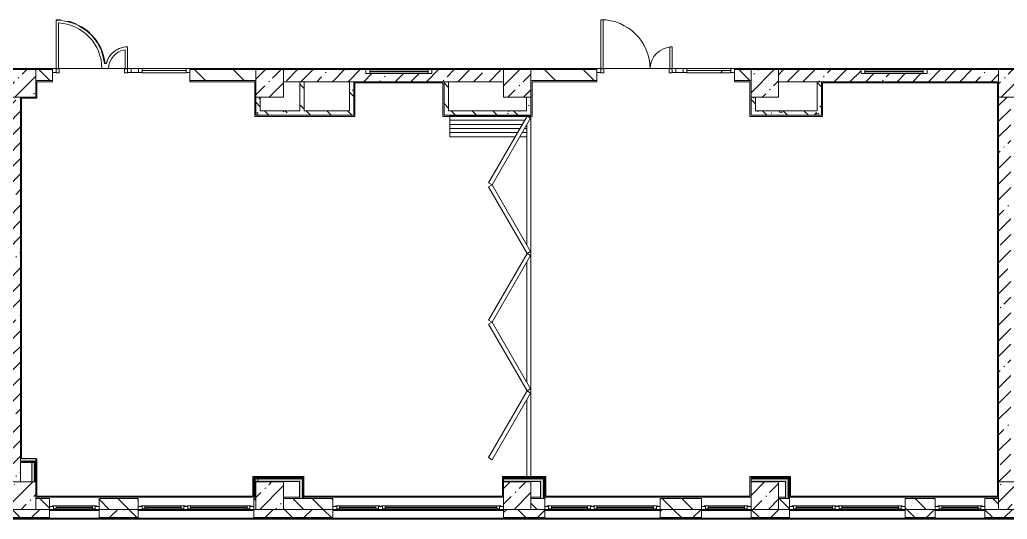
# Model space of a CAD drawing. Header units: millimetres. Extents: x 81425 to 274970, y -8553 to 29000.
# Drawn here: x 195577 to 213528, y -280 to 8808 of the extents above; entities that cross this region are included whole.
import ezdxf

# ---------------------------------------------------------------- set-up
doc = ezdxf.new("R2010")
doc.units = ezdxf.units.MM
for name, color, linetype, lineweight, true_color in [('A-DETL-GENF-2', 7, 'Continuous', 5, 0xaaaaaa), ('A-DOOR-6', 7, 'Continuous', 5, 0xaaaaaa), ('A-DOOR-FRAM-4', 7, 'Continuous', 5, 0xaaaaaa), ('A-FLOR-2', 7, 'Continuous', 5, 0xaaaaaa), ('I-WALL-1', 7, 'Continuous', 5, 0xe7e7e7), ('I-WALL-2', 7, 'Continuous', 9, 0xe7e7e7), ('I-WALL-5', 7, 'Continuous', 5, 0x787878)]:
    doc.layers.add(name, color=color, linetype=linetype, lineweight=lineweight, true_color=true_color)
for name, color, linetype, lineweight in [('A-GLAZ-3', 7, 'Continuous', 5), ('A-GLAZ-CURT-2', 7, 'Continuous', 5), ('A-GLAZ-CWMG-2', 7, 'Continuous', 5), ('A-WALL', 7, 'Continuous', 9), ('A-WALL-7', 7, 'Continuous', 5), ('I-WALL-3', 7, 'Continuous', 5), ('S-COLS-1', 7, 'Continuous', 5)]:
    doc.layers.add(name, color=color, linetype=linetype, lineweight=lineweight)
pattern_1 = [(45, (147960.08, 0), (-285.1231, 285.1231), []), (45, (148245.2, 0), (-285.1231, 285.1231), [504.031, -100.806, 16.764, -84.042])]
pattern_2 = [(135, (147960.1, 0), (-353.5534, -353.5534), [])]
pattern_3 = [(135, (147960.1, 0), (-377.1708, -377.1708), [533.4, -88.9, 17.78, -88.9]), (135, (147960.1, 376.94), (-377.1708, -377.1708), []), (50, (147960.1, 0), (637.6445, -55.7866), [66.675, -733.425]), (355, (147960.1, 0), (-123.3494, 668.699), [53.34, -586.74]), (100.451, (148013.2, -4.65), (514.299, 612.908), [56.665, -623.315]), (46.184, (147960.1, 177.8), (948.776, -147.15), [100.012, -1100.137]), (96.636, (148039.1, 165.5), (830.909, 865.997), [84.998, -934.973]), (351.184, (147960.1, 177.8), (830.918, 865.988), [80.01, -880.11]), (21, (148049, 133.35), (530.6506, -357.9283), [66.675, -733.425]), (326, (148049, 133.35), (216.308, 644.6585), [53.34, -586.74]), (71.451, (148093.2, 103.5), (746.9596, 286.7243), [56.665, -623.315]), (37.5, (147960.08, 0), (10.8105, 295.9426), [16.764, -562.864, 16.764, -578.866, -588.962]), (37.5, (147960.08, 0), (10.8105, 295.9426), [-1175.258, 16.764, -572.198]), (7.5, (147960.08, 0), (233.8692, 350.6318), [16.764, -322.834, 16.764, -549.529, -224.472]), (7.5, (147960.08, 0), (233.8692, 350.6318), [-905.891, 16.764, -207.708]), (327.5, (147761.83, 0), (474.5678, -20.0513), [16.764, -205.486, 16.764, -676.656, -920.115]), (327.5, (147761.83, 0), (474.5678, -20.0513), [-915.67, 16.764, -903.351]), (317.5, (147672.93, 0), (518.4522, 88.9934), [16.764, -272.161, 16.764, -443.738, -653.415]), (317.5, (147672.93, 0), (518.4522, 88.9934), [-749.427, 16.764, -636.651])]
pattern_4 = [(45, (147960.1, 0), (-530.33, 530.33), []), (135, (147960.1, 0), (-530.33, -530.33), [])]

# ---------------------------------------------------------------- blocks, each defined once
blk = doc.blocks.new('BSC_Колонна _Прямоугольная - 500х500-V44-1_8_3_птичка')
at = {"layer": 'S-COLS-1'}
h = blk.add_hatch(dxfattribs=at)
h.set_pattern_fill('FP_67', color=256, style=0, pattern_type=2)
h.set_pattern_definition([(45, (-47660, -7650), (-285.123, 285.123), []), (45, (-47374.88, -7650), (-285.123, 285.123), [504.031, -100.806, 16.764, -84.042])])
h.paths.add_polyline_path([(-250, -250), (250, -250), (250, 250), (-250, 250), (-250, -105)])
for p, q in [((250, 250), (-250, 250)), ((-250, 250), (-250, -250)), ((250, -250), (250, 250)), ((-250, -250), (250, -250))]:
    blk.add_line(p, q, dxfattribs=at)
blk = doc.blocks.new('BSC_Колонна _Прямоугольная - 500х500-V45-1_8_3_птичка')
at = {"layer": 'S-COLS-1'}
h = blk.add_hatch(dxfattribs=at)
h.set_pattern_fill('FP_68', color=256, style=0, pattern_type=2)
h.set_pattern_definition([(45, (-52160, -7650), (-285.123, 285.123), []), (45, (-51874.88, -7650), (-285.123, 285.123), [504.031, -100.806, 16.764, -84.042])])
h.paths.add_polyline_path([(250, -250), (250, 250), (-250, 250), (-250, -250)])
for p, q in [((250, 250), (-250, 250)), ((-250, 250), (-250, -250)), ((250, -250), (250, 250)), ((-250, -250), (250, -250))]:
    blk.add_line(p, q, dxfattribs=at)
blk = doc.blocks.new('BSC_Колонна _Прямоугольная - 500х500-V46-1_8_3_птичка')
at = {"layer": 'S-COLS-1'}
h = blk.add_hatch(dxfattribs=at)
h.set_pattern_fill('FP_69', color=256, style=0, pattern_type=2)
h.set_pattern_definition([(45, (-61160, -7650), (-285.1231, 285.1231), []), (45, (-60874.88, -7650), (-285.123, 285.123), [504.031, -100.806, 16.764, -84.042])])
h.paths.add_polyline_path([(250, -250), (250, 250), (-250, 250), (-250, -250)])
for p, q in [((250, 250), (-250, 250)), ((-250, 250), (-250, -250)), ((250, -250), (250, 250)), ((-250, -250), (250, -250))]:
    blk.add_line(p, q, dxfattribs=at)
blk = doc.blocks.new('BSC_Колонна _Прямоугольная - 500х500-V51-1_8_3_птичка')
at = {"layer": 'S-COLS-1'}
h = blk.add_hatch(dxfattribs=at)
h.set_pattern_fill('FP_74', color=256, style=0, pattern_type=2)
h.set_pattern_definition([(45, (-47660, -150), (-285.123, 285.123), []), (45, (-47374.88, -150), (-285.123, 285.123), [504.031, -100.806, 16.764, -84.042])])
h.paths.add_polyline_path([(250, -250), (250, 250), (-250, 250), (-250, -250)])
for p, q in [((250, 250), (-250, 250)), ((-250, 250), (-250, -250)), ((250, -250), (250, 250)), ((-250, -250), (250, -250))]:
    blk.add_line(p, q, dxfattribs=at)
blk = doc.blocks.new('BSC_Колонна _Прямоугольная - 500х500-V52-1_8_3_птичка')
at = {"layer": 'S-COLS-1'}
h = blk.add_hatch(dxfattribs=at)
h.set_pattern_fill('FP_75', color=256, style=0, pattern_type=2)
h.set_pattern_definition([(45, (-52160, -150), (-285.123, 285.123), []), (45, (-51874.88, -150), (-285.123, 285.123), [504.031, -100.806, 16.764, -84.042])])
h.paths.add_polyline_path([(-250, -250), (250, -250), (250, 250), (-250, 250), (-250, -245)])
for p, q in [((250, 250), (-250, 250)), ((-250, 250), (-250, -250)), ((250, -250), (250, 250)), ((-250, -250), (250, -250))]:
    blk.add_line(p, q, dxfattribs=at)
blk = doc.blocks.new('BSC_Колонна _Прямоугольная - 500х500-V53-1_8_3_птичка')
at = {"layer": 'S-COLS-1'}
h = blk.add_hatch(dxfattribs=at)
h.set_pattern_fill('FP_76', color=256, style=0, pattern_type=2)
h.set_pattern_definition([(45, (-61160, -150), (-285.123, 285.123), []), (45, (-60874.88, -150), (-285.123, 285.123), [504.031, -100.806, 16.764, -84.042])])
h.paths.add_polyline_path([(62, -250), (250, -250), (250, 250), (-250, 250), (-250, -250)])
for p, q in [((250, 250), (-250, 250)), ((-250, 250), (-250, -250)), ((250, -250), (250, 250)), ((-250, -250), (250, -250))]:
    blk.add_line(p, q, dxfattribs=at)
blk = doc.blocks.new('BSC_Колонна _Прямоугольная - 500х500-V54-1_8_3_птичка')
at = {"layer": 'S-COLS-1'}
h = blk.add_hatch(dxfattribs=at)
h.set_pattern_fill('FP_77', color=256, style=0, pattern_type=2)
h.set_pattern_definition([(45, (-65660, -150), (-285.1231, 285.1231), []), (45, (-65374.88, -150), (-285.1231, 285.1231), [504.031, -100.806, 16.764, -84.042])])
h.paths.add_polyline_path([(209, -250), (250, -250), (250, 250), (-250, 250), (-250, -250)])
for p, q in [((250, 250), (-250, 250)), ((-250, 250), (-250, -250)), ((250, -250), (250, 250)), ((-250, -250), (250, -250))]:
    blk.add_line(p, q, dxfattribs=at)
blk = doc.blocks.new('BSC_Колонна _Прямоугольная - 500х500-V57-1_8_3_птичка')
at = {"layer": 'S-COLS-1'}
h = blk.add_hatch(dxfattribs=at)
h.set_pattern_fill('FP_80', color=256, style=0, pattern_type=2)
h.set_pattern_definition([(45, (-65660, -7650), (-285.1231, 285.1231), []), (45, (-65374.88, -7650), (-285.1231, 285.1231), [504.031, -100.806, 16.764, -84.042])])
h.paths.add_polyline_path([(-30, -250), (250, -250), (250, 22), (220, 22), (220, 30), (250, 30), (250, 250), (-250, 250), (-250, -250)])
for p, q in [((220, 250), (-250, 250)), ((-250, 250), (-250, -250)), ((250, -250), (250, 22)), ((-250, -250), (250, -250))]:
    blk.add_line(p, q, dxfattribs=at)
blk = doc.blocks.new('120_Окно_СКБ_1Ст - 120_Окно_СКБ_1Ст 900х2500_h_-V65-1_8_3_птичка')
at = {"layer": 'A-GLAZ-3'}
for p, q in [((-450, -127), (-450, -57)), ((-450, -57), (-380, -57)), ((450, -57), (-450, -57)), ((-380, -127), (-450, -127)), ((-450, -127), (-400, -127)), ((-380, -127), (-400, -127)), ((-400, -127), (-400, -137)), ((-400, -137), (400, -137)), ((400, -137), (-400, -137)), ((-380, -57), (-380, -127)), ((380, -87), (-380, -87)), ((-380, -87), (-380, -127)), ((-330, -137), (-330, -87)), ((-330, -107), (330, -107)), ((330, -117), (-330, -117)), ((330, -137), (330, -87)), ((380, -127), (380, -57)), ((380, -57), (450, -57)), ((380, -127), (380, -87)), ((450, -127), (380, -127)), ((400, -127), (380, -127)), ((400, -137), (400, -127)), ((401, -127), (450, -127)), ((450, -57), (450, -127))]:
    blk.add_line(p, q, dxfattribs=at)
blk = doc.blocks.new('120_Окно_СКБ_2Ст - 120_Окно_СКБ_2Ст 2100х2500 _мал створка справа_-V66-1_8_3_птичка')
at = {"layer": 'A-GLAZ-3'}
for p, q in [((-1050, -127), (-1050, -57)), ((-1050, -57), (-980, -57)), ((1050, -57), (-1050, -57)), ((-980, -127), (-1050, -127)), ((-1050, -127), (-1000, -127)), ((-980, -127), (-1000, -127)), ((-1000, -127), (-1000, -137)), ((-1000, -137), (170, -137)), ((170, -137), (-1000, -137)), ((-980, -57), (-980, -127)), ((150, -87), (-980, -87)), ((-980, -87), (-980, -127)), ((-930, -137), (-930, -87)), ((-930, -107), (100, -107)), ((100, -117), (-930, -117)), ((100, -137), (100, -87)), ((150, -127), (150, -57)), ((150, -57), (220, -57)), ((150, -127), (150, -87)), ((220, -127), (150, -127)), ((170, -127), (150, -127)), ((170, -127), (200, -127)), ((170, -137), (170, -127)), ((220, -127), (200, -127)), ((200, -127), (200, -137)), ((200, -137), (1000, -137)), ((1000, -137), (200, -137)), ((220, -57), (220, -127)), ((980, -87), (220, -87)), ((220, -87), (220, -127)), ((270, -137), (270, -87)), ((270, -107), (930, -107)), ((930, -117), (270, -117)), ((930, -137), (930, -87)), ((980, -127), (980, -57)), ((980, -57), (1050, -57)), ((980, -127), (980, -87)), ((1050, -127), (980, -127)), ((1000, -127), (980, -127)), ((1000, -127), (1050, -127)), ((1000, -137), (1000, -127)), ((1050, -57), (1050, -127))]:
    blk.add_line(p, q, dxfattribs=at)
blk = doc.blocks.new('120_Окно_СКБ_2Ст - 120_Окно_СКБ_2Ст 3100х2500 _мал_створка слева_-22446080-1_8_3_птичка')
at = {"layer": 'A-GLAZ-3'}
for p, q in [((-1550, -127), (-1550, -57)), ((-1550, -57), (-1480, -57)), ((1550, -57), (-1550, -57)), ((-1480, -127), (-1550, -127)), ((-1550, -127), (-1500, -127)), ((-1480, -127), (-1500, -127)), ((-1500, -127), (-1500, -137)), ((-1500, -137), (670, -137)), ((670, -137), (-1500, -137)), ((-1480, -57), (-1480, -127)), ((650, -87), (-1480, -87)), ((-1480, -87), (-1480, -127)), ((-1430, -137), (-1430, -87)), ((-1430, -107), (600, -107)), ((600, -117), (-1430, -117)), ((600, -137), (600, -87)), ((650, -127), (650, -57)), ((650, -57), (720, -57)), ((650, -127), (650, -87)), ((720, -127), (650, -127)), ((670, -127), (650, -127)), ((670, -127), (700, -127)), ((670, -137), (670, -127)), ((720, -127), (700, -127)), ((700, -127), (700, -137)), ((700, -137), (1500, -137)), ((1500, -137), (700, -137)), ((720, -57), (720, -127)), ((1480, -87), (720, -87)), ((720, -87), (720, -127)), ((770, -137), (770, -87)), ((770, -107), (1430, -107)), ((1430, -117), (770, -117)), ((1430, -137), (1430, -87)), ((1480, -127), (1480, -57)), ((1480, -57), (1550, -57)), ((1480, -127), (1480, -87)), ((1550, -127), (1480, -127)), ((1500, -127), (1480, -127)), ((1500, -127), (1550, -127)), ((1500, -137), (1500, -127)), ((1550, -57), (1550, -127))]:
    blk.add_line(p, q, dxfattribs=at)
blk = doc.blocks.new('DOR__перегородка__Прямоугольная - ТП-3_ Вн_ДПГ_6820х3300h-19315679-1_8_3_птичка')
at = {"layer": 'A-DOOR-6'}
for p, q in [((6445, 1474), (6820, 1474)), ((6445, 1474), (6445, 288)), ((6520, 1474), (6520, 244)), ((6595, 1474), (6595, 201)), ((6670, 1474), (6670, 158)), ((6745, 1474), (6745, 114)), ((6820, 1474), (6820, 0)), ((6445, 201), (6445, 75)), ((246, 75), (1664, 75)), ((246, 0), (6820, 0)), ((1814, 75), (1827, 75)), ((1977, 75), (4164, 75)), ((4314, 75), (4325, 75)), ((4475, 75), (6663, 75)), ((6520, 158), (6520, 75)), ((6595, 114), (6595, 75)), ((6813, 75), (6820, 75))]:
    blk.add_line(p, q, dxfattribs=at)
at = {"layer": 'A-DOOR-FRAM-4'}
for p, q in [((570, 707), (608, 772)), ((608, 772), (1820, 72)), ((1821, 72), (3033, 772)), ((3033, 772), (3071, 707)), ((3070, 707), (3107, 772)), ((3107, 772), (4320, 72)), ((4319, 72), (5532, 772)), ((5532, 772), (5569, 707)), ((5569, 707), (5607, 772)), ((5607, 772), (6819, 72)), ((1783, 7), (570, 707)), ((3071, 707), (1858, 7)), ((4282, 7), (3070, 707)), ((5569, 707), (4357, 7)), ((6781, 7), (5569, 707)), ((1820, 72), (1783, 7)), ((1858, 7), (1821, 72)), ((4320, 72), (4282, 7)), ((4357, 7), (4319, 72)), ((6819, 72), (6781, 7))]:
    blk.add_line(p, q, dxfattribs=at)
blk = doc.blocks.new('BSC_Колонна _Прямоугольная - 500х500-V75-1_8_3_птичка')
at = {"layer": 'S-COLS-1'}
h = blk.add_hatch(dxfattribs=at)
h.set_pattern_fill('FP_109', color=256, style=0, pattern_type=2)
h.set_pattern_definition([(45, (-56660, -150), (-285.123, 285.123), []), (45, (-56374.88, -150), (-285.123, 285.123), [504.031, -100.806, 16.764, -84.042])])
h.paths.add_polyline_path([(-86, -250), (250, -250), (250, 250), (-250, 250), (-250, -250)])
for p, q in [((250, 250), (-250, 250)), ((-250, 250), (-250, -250)), ((250, -250), (250, 250)), ((-250, -250), (250, -250))]:
    blk.add_line(p, q, dxfattribs=at)
blk = doc.blocks.new('BSC_Колонна _Прямоугольная - 500х500-V76-1_8_3_птичка')
at = {"layer": 'S-COLS-1'}
h = blk.add_hatch(dxfattribs=at)
h.set_pattern_fill('FP_110', color=256, style=0, pattern_type=2)
h.set_pattern_definition([(45, (-56660, -7650), (-285.123, 285.123), []), (45, (-56374.88, -7650), (-285.123, 285.123), [504.031, -100.806, 16.764, -84.042])])
h.paths.add_polyline_path([(-86, -250), (250, -250), (250, 250), (-250, 250), (-250, -250)])
for p, q in [((250, 250), (-250, 250)), ((-250, 250), (-250, -250)), ((250, -250), (250, 250)), ((-250, -250), (250, -250))]:
    blk.add_line(p, q, dxfattribs=at)
blk = doc.blocks.new('120_Окно_СКБ_1Ст - 120_Окно_СКБ_1Ст 900х2500_h_-V83-1_8_3_птичка')
at = {"layer": 'A-GLAZ-3'}
for p, q in [((-450, -127), (-450, -57)), ((-450, -57), (-380, -57)), ((450, -57), (-450, -57)), ((-380, -127), (-450, -127)), ((-450, -127), (-400, -127)), ((-380, -127), (-400, -127)), ((-400, -127), (-400, -137)), ((-400, -137), (400, -137)), ((400, -137), (-400, -137)), ((-380, -57), (-380, -127)), ((380, -87), (-380, -87)), ((-380, -87), (-380, -127)), ((-330, -137), (-330, -87)), ((-330, -107), (330, -107)), ((330, -117), (-330, -117)), ((330, -137), (330, -87)), ((380, -127), (380, -57)), ((380, -57), (450, -57)), ((380, -127), (380, -87)), ((450, -127), (380, -127)), ((400, -127), (380, -127)), ((400, -127), (450, -127)), ((400, -137), (400, -127)), ((450, -57), (450, -127))]:
    blk.add_line(p, q, dxfattribs=at)
blk = doc.blocks.new('120_Окно_СКБ_1Ст - 120_Окно_СКБ_1Ст 900х2500_h_-V92-1_8_3_птичка')
at = {"layer": 'A-GLAZ-3'}
for p, q in [((-450, -127), (-450, -57)), ((-450, -57), (-380, -57)), ((450, -57), (-450, -57)), ((-380, -127), (-450, -127)), ((-450, -127), (-400, -127)), ((-380, -127), (-400, -127)), ((-400, -127), (-400, -137)), ((-400, -137), (400, -137)), ((400, -137), (-400, -137)), ((-380, -57), (-380, -127)), ((380, -87), (-380, -87)), ((-380, -87), (-380, -127)), ((-330, -137), (-330, -87)), ((-330, -107), (330, -107)), ((330, -117), (-330, -117)), ((330, -137), (330, -87)), ((380, -127), (380, -57)), ((380, -57), (450, -57)), ((380, -127), (380, -87)), ((450, -127), (380, -127)), ((400, -127), (380, -127)), ((400, -127), (450, -127)), ((400, -137), (400, -127)), ((450, -57), (450, -127))]:
    blk.add_line(p, q, dxfattribs=at)
blk = doc.blocks.new('Прямоугольный импост - 50 x 70 мм-31700031-1_8_3_птичка')
at = {"layer": 'A-GLAZ-CWMG-2'}
for p, q in [((-70, 35), (0, 35)), ((-70, -35), (-70, 35)), ((0, 35), (0, -35)), ((0, -35), (-70, -35))]:
    blk.add_line(p, q, dxfattribs=at)
blk = doc.blocks.new('Дверь_Витражная_остекление_ - ДВН_ДАО_Главный вход_1200 в свету-V196-1_8_3_птичка')
at = {"layer": 'A-DETL-GENF-2'}
for p, q in [((-607.5, 925), (-647.5, 925)), ((-647.5, 925), (-647.5, 917)), ((-607.5, 914.7), (-607.5, 925)), ((647.5, 430), (607.5, 430)), ((-647.5, 30), (-607.5, 30)), ((-592.5, 30), (-647.5, 30)), ((-607.5, 30), (-607.5, 37)), ((-592.5, -40), (-592.5, 30)), ((592.5, -40), (592.5, 30)), ((592.5, 30), (647.5, 30)), ((607.5, 37), (607.5, 30)), ((607.5, 30), (647.5, 30)), ((-647.5, -40), (-592.5, -40)), ((647.5, -40), (592.5, -40))]:
    blk.add_line(p, q, dxfattribs=at)
at = {"layer": 'A-DOOR-6'}
blk.add_line((-647.5, 925), (-647.5, 917), dxfattribs=at)
for centre, radius, start, end in [((-647.5, 30), 895, 84.89417, 90), ((-647.5, 30), 895, 66.09157, 76.75735), ((-647.5, 30), 895, 46.29046, 60.65283), ((-647.5, 30), 895, 6.49726, 44.08654), ((647.5, 30), 400, 111.27932, 114.05027), ((647.5, 30), 400, 152.83924, 163.42706), ((647.5, 30), 400, 132.31117, 137.0053), ((647.5, 30), 400, 178.97108, 180), ((-647.5, 30), 895, 360, 0.45558)]:
    blk.add_arc(centre, radius, start, end, dxfattribs=at)
blk = doc.blocks.new('Системная панель - Стемалит - 40мм-31720939-1_8_3_птичка')
at = {"layer": 'A-GLAZ-CURT-2'}
for p, q in [((65, 35), (-65, 35)), ((-65, 35), (-65, -35)), ((65, -35), (65, 35)), ((-65, -35), (65, -35))]:
    blk.add_line(p, q, dxfattribs=at)
blk = doc.blocks.new('Прямоугольный импост - 50 x 70 мм-31687886-1_8_3_птичка')
at = {"layer": 'A-GLAZ-CWMG-2'}
for p, q in [((-35, 35), (35, 35)), ((-35, -35), (-35, 35)), ((35, 35), (35, -35)), ((35, -35), (-35, -35))]:
    blk.add_line(p, q, dxfattribs=at)
blk = doc.blocks.new('Прямоугольный импост - 50 x 70 мм-V192-1_8_3_птичка')
at = {"layer": 'A-GLAZ-CWMG-2'}
for p, q in [((0, 35), (-70, 35)), ((-70, 35), (-70, -35)), ((0, -35), (0, 35)), ((-70, -35), (0, -35))]:
    blk.add_line(p, q, dxfattribs=at)
blk = doc.blocks.new('Системная панель - Стекло - 40мм-V197-1_8_3_птичка')
at = {"layer": 'A-GLAZ-CURT-2'}
for p, q in [((397.5, 0), (-397.5, 0)), ((-397.5, 0), (-397.5, -40)), ((397.5, -40), (397.5, 0)), ((-397.5, -40), (397.5, -40))]:
    blk.add_line(p, q, dxfattribs=at)
blk = doc.blocks.new('Прямоугольный импост - 50 x 70 мм-31702100-1_8_3_птичка')
at = {"layer": 'A-GLAZ-CWMG-2'}
for p, q in [((-35, 35), (35, 35)), ((-35, -35), (-35, 35)), ((35, 35), (35, -35)), ((35, -35), (-35, -35))]:
    blk.add_line(p, q, dxfattribs=at)
blk = doc.blocks.new('Прямоугольный импост - 50 x 70 мм-31720914-1_8_3_птичка')
at = {"layer": 'A-GLAZ-CWMG-2'}
blk.add_line((24940, 7918), (24145, 7918), dxfattribs=at)
blk = doc.blocks.new('Дверь_Витражная_остекление_ - ДВН_ДАО_Главный вход_1200 в свету-31742133-1_8_3_птичка')
at = {"layer": 'A-DETL-GENF-2'}
for p, q in [((-607.5, 925), (-647.5, 925)), ((-647.5, 925), (-647.5, 35)), ((-607.5, 30), (-607.5, 925)), ((647.5, 430), (607.5, 430)), ((607.5, 430), (607.5, 30)), ((647.5, 35), (647.5, 430)), ((-647.5, 30), (-607.5, 30)), ((-592.5, 30), (-647.5, 30)), ((-592.5, -40), (-592.5, 30)), ((592.5, -40), (592.5, 30)), ((592.5, 30), (647.5, 30)), ((607.5, 30), (647.5, 30)), ((-647.5, -40), (-592.5, -40)), ((647.5, -40), (592.5, -40))]:
    blk.add_line(p, q, dxfattribs=at)
at = {"layer": 'A-DOOR-6'}
for p, q in [((-647.5, 925), (-647.5, 35)), ((647.5, 430), (647.5, 35))]:
    blk.add_line(p, q, dxfattribs=at)
for centre, radius, start, end in [((-647.5, 30), 895, 360, 90), ((647.5, 30), 400, 90, 180)]:
    blk.add_arc(centre, radius, start, end, dxfattribs=at)
blk = doc.blocks.new('Системная панель - Стекло - 40мм-V198-1_8_3_птичка')
at = {"layer": 'A-GLAZ-CURT-2'}
h = blk.add_hatch(dxfattribs=at)
h.set_pattern_fill('FP_201', color=256, style=0, pattern_type=2)
h.set_pattern_definition([(45, (-60642.5, -7383), (-1414.214, 1414.214), [1000, -3000]), (45, (-61642.5, -7883), (-1414.214, 1414.214), [3000, -1000]), (45, (-59642.5, -8383), (-1414.214, 1414.214), [1000, -3000])])
h.paths.add_polyline_path([(398, -40), (398, 0), (-398, 0), (-398, -40), (395, -40)])
for p, q in [((398, 0), (-398, 0)), ((-398, 0), (-398, -40)), ((398, -40), (398, 0)), ((-398, -40), (398, -40))]:
    blk.add_line(p, q, dxfattribs=at)
blk = doc.blocks.new('120_Окно_СКБ_1Ст - 120_Окно_СКБ_1Ст 400х1200 EI30-24228621-1_8_3_птичка')
at = {"layer": 'A-GLAZ-3'}
for p, q in [((-600, 40), (-600, 110)), ((-600, 110), (-530, 110)), ((600, 110), (-600, 110)), ((-530, 40), (-600, 40)), ((-600, 40), (600, 40)), ((-530, 110), (-530, 40)), ((530, 80), (-530, 80)), ((530, 70), (-530, 70)), ((530, 40), (530, 110)), ((530, 110), (600, 110)), ((600, 40), (530, 40)), ((600, 110), (600, 40))]:
    blk.add_line(p, q, dxfattribs=at)

msp = doc.modelspace()

# ---------------------------------------------------------------- hatches: boundary and pattern name
at = {"layer": 'A-WALL-7'}
h = msp.add_hatch(dxfattribs=at)
h.set_pattern_fill('FP_94', color=256, style=0, pattern_type=2)
h.set_pattern_definition([(135, (147960.08, 0), (-176.7767, -176.7767), [])])
h.paths.add_polyline_path([(205120.1, -100), (205120.1, 100), (204870.1, 100), (204870.1, -100)])
h.paths.add_polyline_path([(195870.1, -100), (196120.1, -100), (196120.1, 100), (195870.1, 100)])
h.paths.add_polyline_path([(197020.1, -100), (197731.6, -100), (197731.6, 100), (197020.1, 100)])
h.paths.add_polyline_path([(213120.1, -100), (213370.1, -100), (213370.1, 100), (213120.1, 100)])
h.paths.add_polyline_path([(211970.1, -100), (212220.1, -100), (212220.1, 100), (211670.1, 100), (211670.1, -100)])
h.paths.add_polyline_path([(199831.6, -100), (199870.1, -94.7), (199870.1, 100), (199831.6, 100)])
h.paths.add_polyline_path([(209370.1, -100), (209570.1, -100), (209570.1, 100), (209370.1, 100), (209370.1, 42.9)])
h.paths.add_polyline_path([(200370.1, -100), (201270.1, -100), (201270.1, 100), (200370.1, 100), (200370.1, -25.1)])
h.paths.add_polyline_path([(207220.1, -100), (207970.1, -100), (207970.1, 100), (207220.1, 100)])
h = msp.add_hatch(dxfattribs=at)
h.set_pattern_fill('FP_83', color=256, style=0, pattern_type=2)
h.set_pattern_definition([(45, (147960.1, 0), (-353.5534, 353.5534), []), (135, (147960.1, 0), (-353.5534, -353.5534), [])])
h.paths.add_polyline_path([(223653.9, -250), (223660.1, -250), (223660.1, -100), (221940.1, -100), (221940.1, -250), (223652.1, -250)])
h.paths.add_polyline_path([(215688, -250), (218620.1, -250), (218620.1, -100), (215020.1, -100), (215020.1, -250)])
h.paths.add_polyline_path([(220196.1, -250), (220240.1, -250), (220240.1, -100), (219520.1, -101.8), (219520.1, -250), (220040.1, -250)])
h.paths.add_polyline_path([(209570.1, -250), (209570.1, -100), (208870.1, -100), (208870.1, -250), (209181.7, -250)])
h.paths.add_polyline_path([(211670.1, -250), (212220.1, -250), (212220.1, -100), (211670.1, -100), (211670.1, -121.3)])
h.paths.add_polyline_path([(207970.1, -250), (207970.1, -100), (207220.1, -100), (207220.1, -250)])
h.paths.add_polyline_path([(205120.1, -250), (205120.1, -100), (204370.1, -100), (204370.1, -250), (204534.3, -250)])
h.paths.add_polyline_path([(213120.1, -250), (214120.1, -250), (214120.1, -100), (213120.1, -100), (213120.1, -118)])
h.paths.add_polyline_path([(199831.6, -250), (201270.1, -250), (201270.1, -100), (199831.6, -100), (199831.6, -150.7)])
h.paths.add_polyline_path([(197731.6, -250), (197731.6, -100), (197020.1, -100), (197020.1, -250), (197098.5, -250)])
h.paths.add_polyline_path([(196120.1, -250), (196120.1, -100), (195370.1, -100), (195370.1, -250)])
h.paths.add_polyline_path([(192270.1, -250), (192270.1, -100), (190697.6, -100), (190697.6, -250), (191521.6, -250)])
h.paths.add_polyline_path([(188597.6, -250), (188597.6, -100), (187900.1, -100), (187900.1, -250)])
h.paths.add_polyline_path([(187000.1, -250), (187000.1, -100), (185950.1, -100), (185950.1, -250), (186874.3, -250)])
h.paths.add_polyline_path([(185050.1, -250), (185050.1, -100), (183930.1, -100), (183930.1, -250), (185015.3, -250)])
h.paths.add_polyline_path([(181830.1, -250), (181830.1, -100), (180970.1, -100), (180970.1, -250)])
h.paths.add_polyline_path([(178170.1, -250), (178170.1, -100), (177169.8, -100), (177169.8, -250), (177579.5, -250)])
h.paths.add_polyline_path([(176269.8, -250), (176269.8, -100), (175270.1, -100), (175270.1, -250)])
h.paths.add_polyline_path([(169570.1, -250), (170595.1, -250), (170595.1, -100), (169570.1, -100), (169570.1, -226)])
h.paths.add_polyline_path([(163570.1, -250), (163570.1, -100), (162820.1, -100), (162820.1, -250)])
h.paths.add_polyline_path([(174370.1, -250), (174370.1, -100), (173395.1, -100), (173395.1, -250), (173861.6, -250)])
h.paths.add_polyline_path([(164470.1, -250), (165220.1, -250), (165220.1, -100), (164470.1, -100), (164470.1, -238.7)])
h.paths.add_polyline_path([(167320.1, -250), (168670.1, -250), (168670.1, -100), (167320.1, -100), (167320.1, -231.6)])
h.paths.add_polyline_path([(148765.8, -250), (151690.1, -250), (151690.1, -100), (147700.1, -100), (147700.1, -250), (148070.1, -250)])
h.paths.add_polyline_path([(155620.1, -250), (156219.8, -250), (156219.8, -100), (154790.1, -100), (154790.1, -250), (155272.1, -250)])
h.paths.add_polyline_path([(159970.1, -250), (160720.1, -248), (160720.1, -100), (159970.1, -100), (159970.1, -249.9)])
h.paths.add_polyline_path([(157870.1, -250), (157870.1, -100), (157119.8, -100), (157119.8, -250), (157131, -250)])
at = {"layer": 'I-WALL-1'}
for points in [[(195861.5, 775), (195870.1, 775), (195870.1, 825), (195590.1, 820), (195590.1, 775), (195845.1, 775)], [(195795.1, 400), (195845.1, 400), (195845.1, 750), (195795.1, 750), (195795.1, 500)], [(199886.9, 405), (200665.1, 405), (200665.1, 455), (199831.6, 455), (199831.6, 405), (199870.1, 405)], [(200715.1, 100), (200715.1, 455), (200665.1, 455), (200665.1, 100)], [(204534.3, 405), (205045.1, 405), (205045.1, 455), (204370.1, 455), (204370.1, 405)], [(209495.1, 405), (209545.1, 405), (209545.1, 455), (208870.1, 455), (208870.1, 405), (209370.1, 405)]]:
    msp.add_hatch(color=256, dxfattribs=at).paths.add_polyline_path(points)
h = msp.add_hatch(color=256, dxfattribs=at)
h.paths.add_polyline_path([(199870.1, 120), (199870.1, 400), (199856.6, 405), (199856.6, 120)])
h.paths.add_polyline_path([(199906.6, 455), (199906.6, 480), (199856.6, 480), (199856.6, 455), (199886.9, 455)])
at = {"layer": 'I-WALL-2'}
for points in [[(205095.1, 100), (205095.1, 455), (205045.1, 455), (205045.1, 100)], [(209495.1, 100), (209545.1, 100), (209545.1, 405), (209495.1, 405), (209495.1, 120)]]:
    msp.add_hatch(color=256, dxfattribs=at).paths.add_polyline_path(points)
at = {"layer": 'I-WALL-3'}
h = msp.add_hatch(dxfattribs=at)
h.set_pattern_fill('FP_93', color=256, style=0, pattern_type=2)
h.set_pattern_definition(pattern_2)
h.paths.add_polyline_path([(198670.1, 7700), (199870.1, 7700), (199870.1, 7900), (198670.1, 7900)])
h.paths.add_polyline_path([(196170.1, 7700), (196170.1, 7900), (195870.1, 7900), (195870.1, 7700), (195890.1, 7700)])
h = msp.add_hatch(dxfattribs=at)
h.set_pattern_fill('FP_63', color=256, style=0, pattern_type=2)
h.set_pattern_definition(pattern_1)
h.paths.add_polyline_path([(200816.4, 7680), (204370.1, 7680), (204370.1, 7900), (203070.1, 7900), (203070.1, 7830), (201870.1, 7830), (201870.1, 7900), (200370.1, 7900), (200370.1, 7680), (200740.1, 7680)])
h = msp.add_hatch(dxfattribs=at)
h.set_pattern_fill('FP_93', color=256, style=0, pattern_type=2)
h.set_pattern_definition(pattern_2)
h.paths.add_polyline_path([(208570.1, 7700), (208870.1, 7700), (208870.1, 7900), (208570.1, 7900)])
h.paths.add_polyline_path([(205140.1, 7700), (206070.1, 7700), (206070.1, 7900), (204870.1, 7900), (204870.1, 7700), (204943.7, 7700)])
h = msp.add_hatch(dxfattribs=at)
h.set_pattern_fill('FP_63', color=256, style=0, pattern_type=2)
h.set_pattern_definition(pattern_1)
h.paths.add_polyline_path([(209370.1, 7680), (213370.1, 7680), (213370.1, 7900), (212070.1, 7900), (212070.1, 7830), (210870.1, 7830), (210870.1, 7900), (209370.1, 7900)])
h = msp.add_hatch(dxfattribs=at)
h.set_pattern_fill('FP_63', color=256, style=0, pattern_type=2)
h.set_pattern_definition(pattern_1)
h.paths.add_polyline_path([(195370.1, 400), (195590.1, 400), (195590.1, 7400), (195370.1, 7400), (195370.1, 645.8)])
h = msp.add_hatch(dxfattribs=at)
h.set_pattern_fill('FP_63', color=256, style=0, pattern_type=2)
h.set_pattern_definition(pattern_1)
h.paths.add_polyline_path([(213590.1, 400), (213590.1, 7400), (213370.1, 7400), (213370.1, 400)])
h = msp.add_hatch(dxfattribs=at)
h.set_pattern_fill('FP_199', color=256, style=0, pattern_type=2)
h.set_pattern_definition(pattern_4)
h.paths.add_polyline_path([(200370.1, 467.5), (200727.6, 467.5), (200727.6, 480), (199906.6, 478.9), (199906.6, 467.5)])
h.paths.add_polyline_path([(199856.6, 467.5), (199856.6, 480), (199831.6, 480), (199831.6, 467.5), (199850.1, 467.5)])
h = msp.add_hatch(dxfattribs=at)
h.set_pattern_fill('FP_199', color=256, style=0, pattern_type=2)
h.set_pattern_definition(pattern_4)
h.paths.add_polyline_path([(200370.1, 455), (200715.1, 455), (200714.6, 467.5), (199906.6, 466.4), (199906.6, 455)])
h.paths.add_polyline_path([(199831.6, 455), (199856.6, 455), (199856.6, 467.5), (199831.6, 467.5)])
h = msp.add_hatch(dxfattribs=at)
h.set_pattern_fill('FP_199', color=256, style=0, pattern_type=2)
h.set_pattern_definition(pattern_4)
h.paths.add_polyline_path([(200727.6, 100), (200727.6, 467.5), (200715.1, 467.5), (200715.1, 100)])
h = msp.add_hatch(dxfattribs=at)
h.set_pattern_fill('FP_199', color=256, style=0, pattern_type=2)
h.set_pattern_definition(pattern_4)
h.paths.add_polyline_path([(200740.1, 100), (200737.2, 480), (200727.6, 480), (200727.6, 100)])
h = msp.add_hatch(dxfattribs=at)
h.set_pattern_fill('FP_199', color=256, style=0, pattern_type=2)
h.set_pattern_definition(pattern_4)
h.paths.add_polyline_path([(204870.1, 467.5), (205107.6, 467.5), (205107.6, 480), (204370.1, 480), (204370.1, 467.5), (204534.3, 467.5)])
h = msp.add_hatch(dxfattribs=at)
h.set_pattern_fill('FP_199', color=256, style=0, pattern_type=2)
h.set_pattern_definition(pattern_4)
h.paths.add_polyline_path([(204370.1, 455), (205095.1, 455), (205094.6, 467.5), (204370.1, 467.5)])
h = msp.add_hatch(dxfattribs=at)
h.set_pattern_fill('FP_199', color=256, style=0, pattern_type=2)
h.set_pattern_definition(pattern_4)
h.paths.add_polyline_path([(205107.6, 100), (205107.6, 467.5), (205095.1, 467.5), (205095.1, 100)])
h = msp.add_hatch(dxfattribs=at)
h.set_pattern_fill('FP_199', color=256, style=0, pattern_type=2)
h.set_pattern_definition(pattern_4)
h.paths.add_polyline_path([(205120.1, 100), (205120.1, 480), (205107.6, 480), (205107.6, 100)])
h = msp.add_hatch(dxfattribs=at)
h.set_pattern_fill('FP_199', color=256, style=0, pattern_type=2)
h.set_pattern_definition(pattern_4)
h.paths.add_polyline_path([(208870.1, 467.5), (209570.1, 467.5), (209570.1, 480), (208870.1, 480)])
h = msp.add_hatch(dxfattribs=at)
h.set_pattern_fill('FP_199', color=256, style=0, pattern_type=2)
h.set_pattern_definition(pattern_4)
h.paths.add_polyline_path([(208870.1, 455), (209557.6, 455), (209557.6, 467.5), (208870.1, 467.5)])
at = {"layer": 'I-WALL-5'}
h = msp.add_hatch(dxfattribs=at)
h.set_pattern_fill('FP_92', color=256, style=0, pattern_type=2)
h.set_pattern_definition(pattern_3)
h.paths.add_polyline_path([(200670.1, 7150), (200750.1, 7150), (200750.1, 7680), (200670.1, 7680), (200670.1, 7400)])
h = msp.add_hatch(dxfattribs=at)
h.set_pattern_fill('FP_92', color=256, style=0, pattern_type=2)
h.set_pattern_definition(pattern_3)
h.paths.add_polyline_path([(201650.1, 7150), (201650.1, 7680), (201570.1, 7680), (201570.1, 7150)])
h = msp.add_hatch(dxfattribs=at)
h.set_pattern_fill('FP_92', color=256, style=0, pattern_type=2)
h.set_pattern_definition(pattern_3)
h.paths.add_polyline_path([(203290.1, 7070), (203370.1, 7070), (203370.1, 7680), (203290.1, 7680), (203290.1, 7150)])
h = msp.add_hatch(dxfattribs=at)
h.set_pattern_fill('FP_92', color=256, style=0, pattern_type=2)
h.set_pattern_definition(pattern_3)
h.paths.add_polyline_path([(210150.1, 7070), (210150.1, 7680), (210070.1, 7680), (210070.1, 7070), (210111.1, 7070)])
h = msp.add_hatch(dxfattribs=at)
h.set_pattern_fill('FP_92', color=256, style=0, pattern_type=2)
h.set_pattern_definition(pattern_3)
h.paths.add_polyline_path([(199950.1, 7070), (199950.1, 7400), (199870.1, 7400), (199870.1, 7070)])
h = msp.add_hatch(dxfattribs=at)
h.set_pattern_fill('FP_92', color=256, style=0, pattern_type=2)
h.set_pattern_definition(pattern_3)
h.paths.add_polyline_path([(204790.1, 7150), (204870.1, 7150), (204870.1, 7400), (204790.1, 7400)])
h = msp.add_hatch(dxfattribs=at)
h.set_pattern_fill('FP_92', color=256, style=0, pattern_type=2)
h.set_pattern_definition(pattern_3)
h.paths.add_polyline_path([(208950.1, 7070), (208950.1, 7400), (208870.1, 7400), (208870.1, 7070)])
h = msp.add_hatch(dxfattribs=at)
h.set_pattern_fill('FP_92', color=256, style=0, pattern_type=2)
h.set_pattern_definition(pattern_3)
h.paths.add_polyline_path([(201650.1, 7070), (201650.1, 7150), (199950.1, 7150), (199950.1, 7070), (200816.4, 7070)])
h = msp.add_hatch(dxfattribs=at)
h.set_pattern_fill('FP_92', color=256, style=0, pattern_type=2)
h.set_pattern_definition(pattern_3)
h.paths.add_polyline_path([(204098.3, 7070), (204870.1, 7070), (204870.1, 7150), (203370.1, 7150), (203370.1, 7070)])
h = msp.add_hatch(dxfattribs=at)
h.set_pattern_fill('FP_92', color=256, style=0, pattern_type=2)
h.set_pattern_definition(pattern_3)
h.paths.add_polyline_path([(210070.1, 7070), (210070.1, 7150), (208950.1, 7150), (208950.1, 7070), (209590.1, 7070)])

# ---------------------------------------------------------------- linework, layer by layer
at = {"layer": 'A-FLOR-2'}
for p, q in [((196240.1, 8800), (196240.1, 7920)), ((196280.1, 7920), (196280.1, 8749)), ((197495.1, 8260.7), (197495.1, 7920)), ((197535.1, 7920), (197535.1, 8313)), ((186700.1, 7920), (213876.4, 7920)), ((197153.2, 8012.8), (197115.2, 8012.8)), ((196170.1, 7680), (195890.1, 7680)), ((195890.1, 7680), (195890.1, 7380)), ((196170.1, 7700), (196170.1, 7680)), ((198670.1, 7680), (198670.1, 7700)), ((199850.1, 7680), (198670.1, 7680)), ((199850.1, 7050), (199850.1, 7680)), ((203270.1, 7660), (201670.1, 7660)), ((201670.1, 7660), (201670.1, 7050)), ((203270.1, 7050), (203270.1, 7660)), ((206070.1, 7680), (204890.1, 7680)), ((204890.1, 7680), (204890.1, 7050)), ((206070.1, 7700), (206070.1, 7680)), ((208570.1, 7680), (208570.1, 7700)), ((208850.1, 7680), (208570.1, 7680)), ((208850.1, 7050), (208850.1, 7680)), ((213350.1, 7660), (210170.1, 7660)), ((210170.1, 7660), (210170.1, 7050)), ((213350.1, 140), (213350.1, 7660)), ((195890.1, 7380), (195610.1, 7380)), ((195610.1, 7380), (195610.1, 825)), ((201670.1, 7050), (199850.1, 7050)), ((204796.8, 7050), (203270.1, 7050)), ((204890.1, 7050), (204803.3, 7050)), ((210170.1, 7050), (208850.1, 7050)), ((195870.1, 820), (195890.1, 820)), ((195890.1, 820), (195890.1, 140)), ((199811.6, 140), (199811.6, 500)), ((199811.6, 500), (200740.1, 500)), ((200740.1, 500), (200740.1, 480)), ((204350.1, 140), (204350.1, 500)), ((204350.1, 500), (205140.1, 500)), ((205140.1, 500), (205140.1, 140)), ((208850.1, 140), (208850.1, 500)), ((208850.1, 500), (209590.1, 500)), ((209590.1, 500), (209590.1, 140)), ((195890.1, 140), (199811.6, 140)), ((200740.1, 140), (204350.1, 140)), ((205140.1, 140), (208850.1, 140)), ((209590.1, 140), (213350.1, 140))]:
    msp.add_line(p, q, dxfattribs=at)
for centre, radius, start, end in [((196240.1, 7920), 880, 6.05535, 90), ((196240.1, 7920), 830, 360, 87.23769), ((197535.1, 7920), 393, 90, 166.33705), ((197535.1, 7920), 343, 96.69696, 180)]:
    msp.add_arc(centre, radius, start, end, dxfattribs=at)
at = {"layer": 'A-WALL'}
for p, q in [((201650.1, 7680), (201570.1, 7680)), ((203370.1, 7680), (203290.1, 7680)), ((210150.1, 7680), (210070.1, 7680)), ((195590.1, 825), (195590.1, 750)), ((195590.1, 775), (195870.1, 775)), ((195590.1, 762.5), (195857.6, 762.5)), ((195845.1, 750), (195795.1, 750)), ((195845.1, 400), (195845.1, 750)), ((195857.6, 400), (195857.6, 762.5)), ((200727.6, 467.5), (199831.6, 467.5)), ((200715.1, 455), (199831.6, 455)), ((199844.1, 480), (199844.1, 120)), ((199856.6, 480), (199856.6, 120)), ((200715.1, 100), (200715.1, 455)), ((200727.6, 100), (200727.6, 467.5)), ((205107.6, 467.5), (204370.1, 467.5)), ((205095.1, 455), (204370.1, 455)), ((205095.1, 455), (205095.1, 100)), ((205107.6, 467.5), (205107.6, 100)), ((209557.6, 467.5), (208870.1, 467.5)), ((209545.1, 455), (208870.1, 455)), ((209545.1, 455), (209545.1, 100)), ((209557.6, 467.5), (209557.6, 100)), ((196120.1, -100), (195870.1, -100)), ((197731.6, -100), (197020.1, -100)), ((199870.1, -100), (199831.6, -100)), ((201270.1, -100), (200370.1, -100)), ((205120.1, -100), (204870.1, -100)), ((207970.1, -100), (207220.1, -100)), ((209570.1, -100), (209370.1, -100)), ((212220.1, -100), (211670.1, -100)), ((213370.1, -100), (213120.1, -100)), ((195370.1, -250), (196120.1, -250)), ((195370.1, -253), (196120.1, -253)), ((197020.1, -250), (197731.6, -250)), ((197020.1, -253), (197731.6, -253)), ((199831.6, -250), (201270.1, -250)), ((199831.6, -253), (201270.1, -253)), ((204370.1, -250), (205120.1, -250)), ((204370.1, -253), (205120.1, -253)), ((207220.1, -250), (207970.1, -250)), ((207220.1, -253), (207970.1, -253)), ((208870.1, -250), (209570.1, -250)), ((208870.1, -253), (209570.1, -253)), ((211670.1, -250), (212220.1, -250)), ((211670.1, -253), (212220.1, -253)), ((213120.1, -250), (214120.1, -250)), ((213120.1, -253), (214120.1, -253))]:
    msp.add_line(p, q, dxfattribs=at)
at = {"layer": 'A-WALL-7'}
for p, q in [((196120.1, 100), (195870.1, 100)), ((196120.1, -258), (196120.1, 100)), ((197731.6, 100), (197020.1, 100)), ((197020.1, 100), (197020.1, -258)), ((197731.6, -258), (197731.6, 100)), ((199870.1, 100), (199831.6, 100)), ((199831.6, 100), (199831.6, -258)), ((201270.1, 100), (200370.1, 100)), ((201270.1, -258), (201270.1, 100)), ((205045.1, 100), (204870.1, 100)), ((205120.1, -258), (205120.1, 100)), ((207970.1, 100), (207220.1, 100)), ((207220.1, 100), (207220.1, -258)), ((207970.1, -258), (207970.1, 100)), ((209495.1, 100), (209370.1, 100)), ((209570.1, -258), (209570.1, 100)), ((212220.1, 100), (211670.1, 100)), ((211670.1, 100), (211670.1, -258)), ((212220.1, -258), (212220.1, 100)), ((213370.1, 100), (213120.1, 100)), ((213120.1, 100), (213120.1, -258)), ((196120.1, -100), (197020.1, -100)), ((197731.6, -100), (199831.6, -100)), ((201270.1, -100), (204370.1, -100)), ((204370.1, -100), (204370.1, -258)), ((205120.1, -100), (207220.1, -100)), ((207970.1, -100), (208870.1, -100)), ((208870.1, -100), (208870.1, -258)), ((209570.1, -100), (211670.1, -100)), ((212220.1, -100), (213120.1, -100)), ((220240.1, -280), (147670.1, -280)), ((197731.6, -258), (185950.1, -258)), ((212220.1, -258), (197731.6, -258)), ((212220.1, -258), (220240.1, -258))]:
    msp.add_line(p, q, dxfattribs=at)
at = {"layer": 'I-WALL-3'}
for p, q in [((196170.1, 7900), (195870.1, 7900)), ((196170.1, 7700), (196170.1, 7900)), ((199870.1, 7900), (198670.1, 7900)), ((198670.1, 7900), (198670.1, 7700)), ((201870.1, 7900), (200370.1, 7900)), ((204370.1, 7900), (203070.1, 7900)), ((206070.1, 7900), (204870.1, 7900)), ((206070.1, 7700), (206070.1, 7900)), ((208870.1, 7900), (208570.1, 7900)), ((208570.1, 7900), (208570.1, 7700)), ((210870.1, 7900), (209370.1, 7900)), ((213370.1, 7900), (212070.1, 7900)), ((195870.1, 7700), (196170.1, 7700)), ((198670.1, 7700), (199870.1, 7700)), ((200370.1, 7680), (201570.1, 7680)), ((200670.1, 7680), (200670.1, 7150)), ((200750.1, 7150), (200750.1, 7680)), ((201570.1, 7680), (201570.1, 7150)), ((201650.1, 7070), (201650.1, 7680)), ((201650.1, 7680), (203290.1, 7680)), ((203290.1, 7680), (203290.1, 7070)), ((203370.1, 7150), (203370.1, 7680)), ((203370.1, 7680), (204370.1, 7680)), ((204870.1, 7700), (206070.1, 7700)), ((208570.1, 7700), (208870.1, 7700)), ((209370.1, 7680), (210070.1, 7680)), ((210070.1, 7680), (210070.1, 7150)), ((210150.1, 7070), (210150.1, 7680)), ((210150.1, 7680), (213370.1, 7680)), ((195590.1, 825), (195590.1, 7400)), ((199870.1, 7400), (199870.1, 7070)), ((199950.1, 7150), (199950.1, 7400)), ((204790.1, 7400), (204790.1, 7150)), ((204870.1, 7070), (204870.1, 7400)), ((208870.1, 7400), (208870.1, 7070)), ((208950.1, 7150), (208950.1, 7400)), ((213370.1, 7400), (213370.1, 400)), ((199870.1, 7070), (201650.1, 7070)), ((200670.1, 7150), (199950.1, 7150)), ((201570.1, 7150), (200750.1, 7150)), ((203290.1, 7070), (204870.1, 7070)), ((204790.1, 7150), (203370.1, 7150)), ((208870.1, 7070), (210150.1, 7070)), ((210070.1, 7150), (208950.1, 7150)), ((195870.1, 825), (195590.1, 825)), ((195590.1, 400), (195590.1, 750)), ((195590.1, 750), (195795.1, 750)), ((195795.1, 750), (195795.1, 400)), ((195870.1, 400), (195870.1, 825)), ((200740.1, 480), (199831.6, 480)), ((199831.6, 480), (199831.6, 120)), ((199831.6, 405), (200665.1, 405)), ((199906.6, 400), (199906.6, 480)), ((200665.1, 405), (200665.1, 100)), ((200740.1, 100), (200740.1, 480)), ((205120.1, 480), (204370.1, 480)), ((204370.1, 480), (204370.1, 405)), ((204370.1, 405), (205045.1, 405)), ((205045.1, 405), (205045.1, 100)), ((205120.1, 100), (205120.1, 480)), ((209570.1, 480), (208870.1, 480)), ((208870.1, 480), (208870.1, 405)), ((208870.1, 405), (209495.1, 405)), ((209495.1, 405), (209495.1, 100)), ((209570.1, 100), (209570.1, 480)), ((195870.1, 120), (199870.1, 120)), ((200370.1, 120), (200665.1, 120)), ((200739.4, 120), (204370.1, 120)), ((204870.1, 120), (205045.1, 120)), ((205045.1, 100), (205120.1, 100)), ((205119.4, 120), (208870.1, 120)), ((209370.1, 120), (209495.1, 120)), ((209495.1, 100), (209570.1, 100)), ((209569.3, 120), (213370.1, 120))]:
    msp.add_line(p, q, dxfattribs=at)

# ---------------------------------------------------------------- block references
at = {"layer": 'A-DOOR-6'}
for name, p in [('Дверь_Витражная_остекление_ - ДВН_ДАО_Главный вход_1200 в свету-V196-1_8_3_птичка', (196887.6, 7883)), ('Дверь_Витражная_остекление_ - ДВН_ДАО_Главный вход_1200 в свету-31742133-1_8_3_птичка', (206787.6, 7883))]:
    msp.add_blockref(name, p, dxfattribs=at)
at = {"layer": 'A-DOOR-6', "rotation": 89.99999999999955}
msp.add_blockref('DOR__перегородка__Прямоугольная - ТП-3_ Вн_ДПГ_6820х3300h-19315679-1_8_3_птичка', (204870.1, 233.9), dxfattribs=at)
at = {"layer": 'A-GLAZ-3'}
for p in [(202470.1, 7790), (211470.1, 7790)]:
    msp.add_blockref('120_Окно_СКБ_1Ст - 120_Окно_СКБ_1Ст 400х1200 EI30-24228621-1_8_3_птичка', p, dxfattribs=at)
at = {"layer": 'A-GLAZ-3', "rotation": 180}
for name, p in [('120_Окно_СКБ_1Ст - 120_Окно_СКБ_1Ст 900х2500_h_-V65-1_8_3_птичка', (196570.1, -175)), ('120_Окно_СКБ_2Ст - 120_Окно_СКБ_2Ст 2100х2500 _мал створка справа_-V66-1_8_3_птичка', (198781.6, -175)), ('120_Окно_СКБ_2Ст - 120_Окно_СКБ_2Ст 3100х2500 _мал_створка слева_-22446080-1_8_3_птичка', (202820.1, -175)), ('120_Окно_СКБ_2Ст - 120_Окно_СКБ_2Ст 2100х2500 _мал створка справа_-V66-1_8_3_птичка', (206170.1, -175)), ('120_Окно_СКБ_1Ст - 120_Окно_СКБ_1Ст 900х2500_h_-V92-1_8_3_птичка', (208420.1, -175)), ('120_Окно_СКБ_2Ст - 120_Окно_СКБ_2Ст 2100х2500 _мал створка справа_-V66-1_8_3_птичка', (210620.1, -175)), ('120_Окно_СКБ_1Ст - 120_Окно_СКБ_1Ст 900х2500_h_-V83-1_8_3_птичка', (212670.1, -175))]:
    msp.add_blockref(name, p, dxfattribs=at)
at = {"layer": 'A-GLAZ-CURT-2'}
for name, p in [('Системная панель - Стемалит - 40мм-31720939-1_8_3_птичка', (197670.1, 7883)), ('Системная панель - Стемалит - 40мм-31720939-1_8_3_птичка', (207570.1, 7883)), ('Системная панель - Стекло - 40мм-V197-1_8_3_птичка', (198202.6, 7883)), ('Системная панель - Стекло - 40мм-V198-1_8_3_птичка', (208102.6, 7883))]:
    msp.add_blockref(name, p, dxfattribs=at)
at = {"layer": 'A-GLAZ-CWMG-2', "rotation": 180}
for p in [(196170.1, 7883), (206070.1, 7883)]:
    msp.add_blockref('Прямоугольный импост - 50 x 70 мм-V192-1_8_3_птичка', p, dxfattribs=at)
at = {"layer": 'A-GLAZ-CWMG-2', "extrusion": (0, 0, -1), "rotation": 180}
for name, p in [('Прямоугольный импост - 50 x 70 мм-31687886-1_8_3_птичка', (-197570.1, 7883)), ('Прямоугольный импост - 50 x 70 мм-31702100-1_8_3_птичка', (-197770.1, 7883)), ('Прямоугольный импост - 50 x 70 мм-31700031-1_8_3_птичка', (-198670.1, 7883)), ('Прямоугольный импост - 50 x 70 мм-31687886-1_8_3_птичка', (-207470.1, 7883)), ('Прямоугольный импост - 50 x 70 мм-31702100-1_8_3_птичка', (-207670.1, 7883)), ('Прямоугольный импост - 50 x 70 мм-31700031-1_8_3_птичка', (-208570.1, 7883))]:
    msp.add_blockref(name, p, dxfattribs=at)
at = {"layer": 'A-GLAZ-CWMG-2'}
for p in [(173660.1, 0), (183560.1, 0)]:
    msp.add_blockref('Прямоугольный импост - 50 x 70 мм-31720914-1_8_3_птичка', p, dxfattribs=at)
at = {"layer": 'S-COLS-1'}
for name, p in [('BSC_Колонна _Прямоугольная - 500х500-V44-1_8_3_птичка', (195620.1, 7650)), ('BSC_Колонна _Прямоугольная - 500х500-V45-1_8_3_птичка', (200120.1, 7650)), ('BSC_Колонна _Прямоугольная - 500х500-V76-1_8_3_птичка', (204620.1, 7650)), ('BSC_Колонна _Прямоугольная - 500х500-V46-1_8_3_птичка', (209120.1, 7650)), ('BSC_Колонна _Прямоугольная - 500х500-V57-1_8_3_птичка', (213620.1, 7650)), ('BSC_Колонна _Прямоугольная - 500х500-V51-1_8_3_птичка', (195620.1, 150)), ('BSC_Колонна _Прямоугольная - 500х500-V52-1_8_3_птичка', (200120.1, 150)), ('BSC_Колонна _Прямоугольная - 500х500-V75-1_8_3_птичка', (204620.1, 150)), ('BSC_Колонна _Прямоугольная - 500х500-V53-1_8_3_птичка', (209120.1, 150)), ('BSC_Колонна _Прямоугольная - 500х500-V54-1_8_3_птичка', (213620.1, 150))]:
    msp.add_blockref(name, p, dxfattribs=at)

doc.saveas('drawing.dxf')
